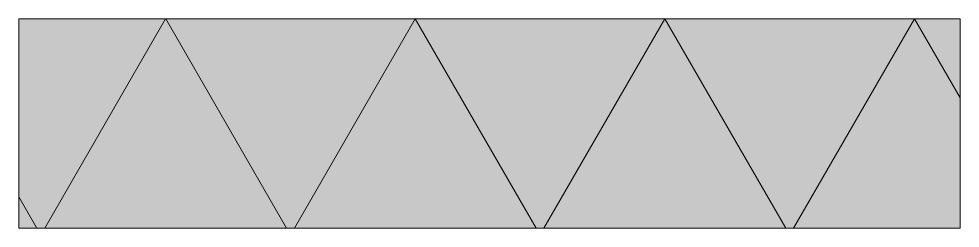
# Model space of a CAD drawing. Header units: metres. Extents: x 0 to 540, y 1 to 121.
import ezdxf

# ---------------------------------------------------------------- set-up
doc = ezdxf.new("R2010")
doc.units = ezdxf.units.M
doc.layers.add('A-DETL-GENF', color=92, linetype='Continuous', lineweight=18)

# ---------------------------------------------------------------- blocks, each defined once
blk = doc.blocks.new('42 isolatie - Type 1-3760803-00_0 Basismaterialen')
at = {"layer": 'A-DETL-GENF'}
blk.add_hatch(color=256, dxfattribs=at).paths.add_polyline_path([(540.28, 0.8), (540.28, 120.8), (0.28, 120.8), (0.28, 0.8), (320.27, 0.8)])
at = {"layer": 'A-DETL-GENF', "lineweight": 13}
h = blk.add_hatch(dxfattribs=at)
h.set_pattern_fill('FP_673', color=256, style=0, pattern_type=2)
h.set_pattern_definition([(60, (12.83, 244.8), (-107.387, 62), []), (120, (12.83, 244.8), (-107.387, -62), [])])
h.paths.add_polyline_path([(540.28, 0.8), (540.28, 120.8), (0.28, 120.8), (0.28, 0.8), (320.27, 0.8)])
at = {"layer": 'A-DETL-GENF'}
for p, q in [((540.28, 120.8), (0.28, 120.8)), ((0.28, 120.8), (0.28, 0.8)), ((540.28, 120.8), (0.28, 120.8)), ((0.28, 120.8), (0.28, 0.8)), ((540.28, 0.8), (540.28, 120.8)), ((540.28, 0.8), (540.28, 120.8)), ((0.28, 0.8), (540.28, 0.8)), ((0.28, 0.8), (540.28, 0.8))]:
    blk.add_line(p, q, dxfattribs=at)

msp = doc.modelspace()

# ---------------------------------------------------------------- block references
msp.add_blockref('42 isolatie - Type 1-3760803-00_0 Basismaterialen', (0, 0))

doc.saveas('drawing.dxf')
